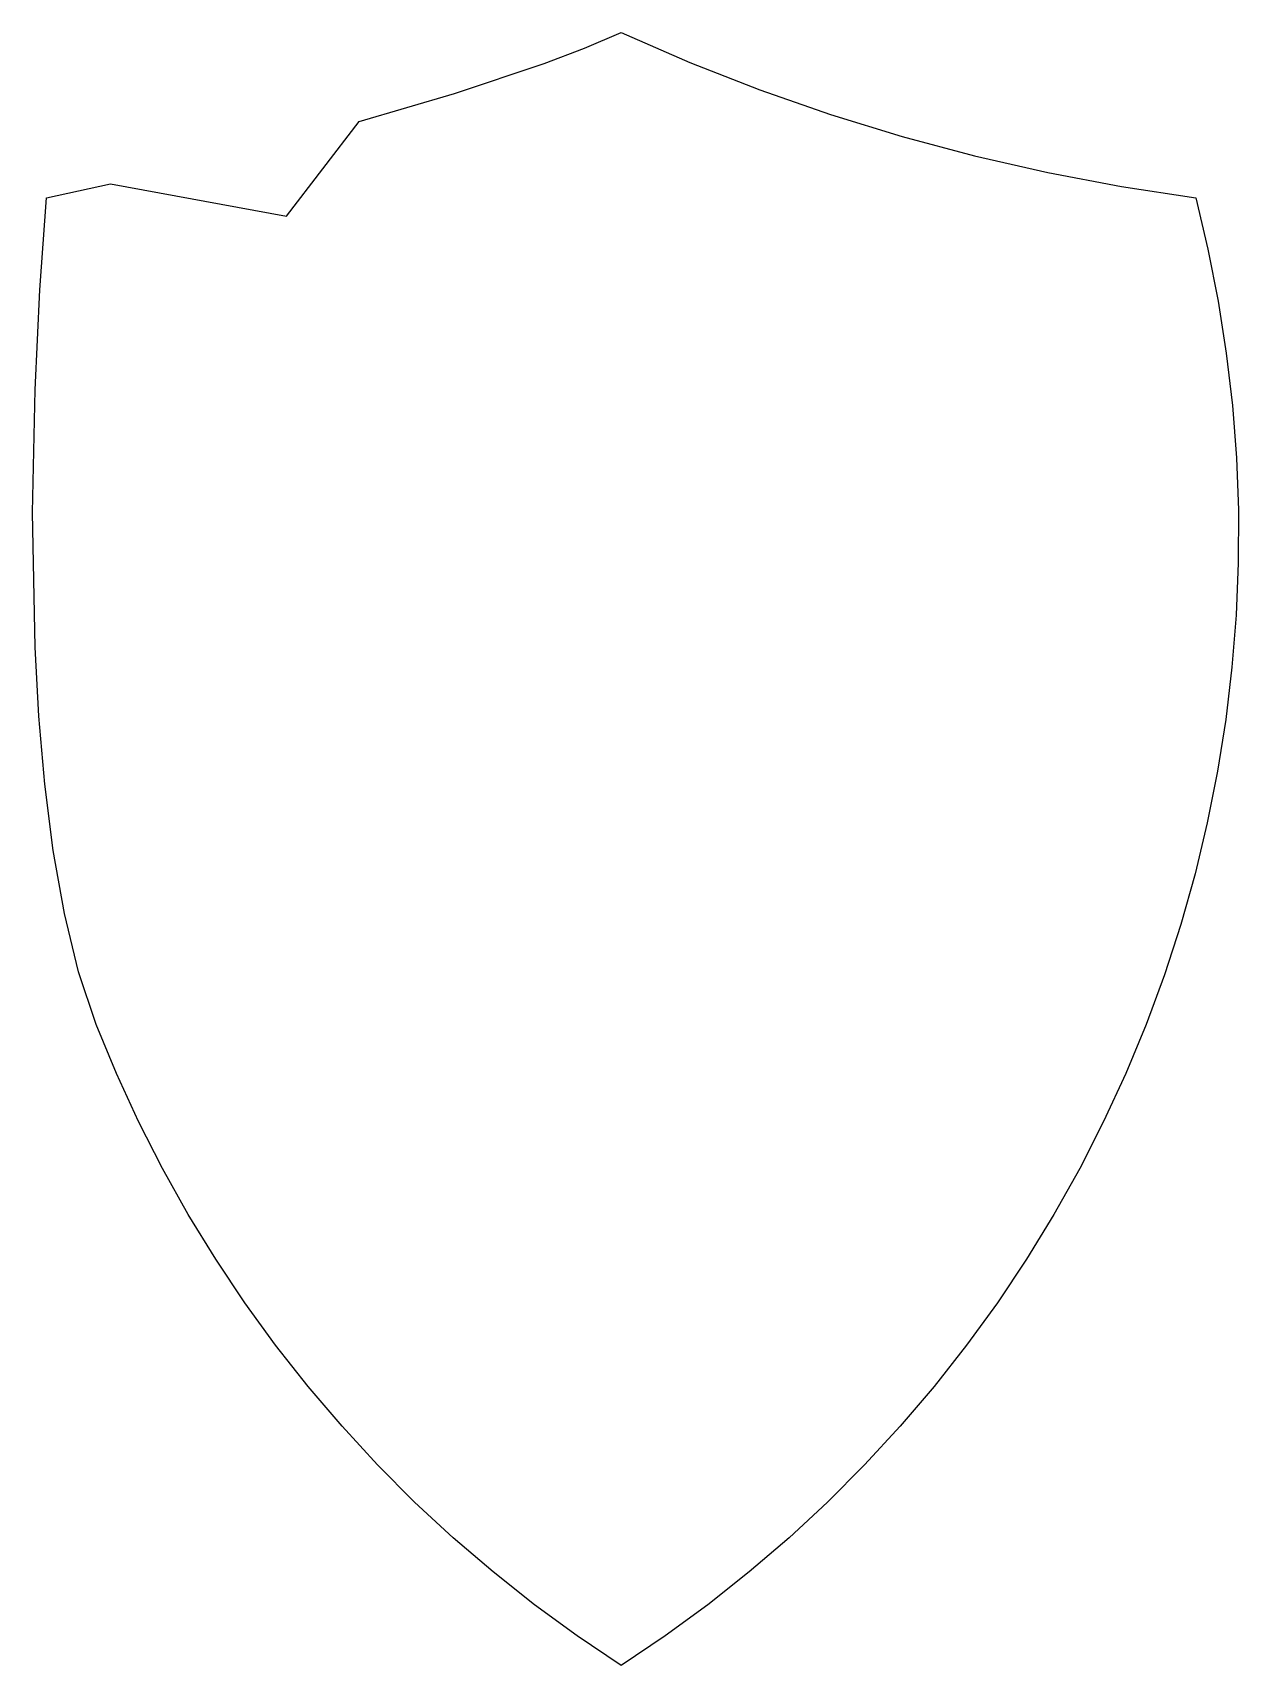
# Model space of a CAD drawing. Extents: x 42 to 150, y 92 to 238.
import ezdxf

# ---------------------------------------------------------------- set-up
doc = ezdxf.new("R2010")
doc.units = 0
doc.layers.add('Layer_1', color=7, linetype='CONTINUOUS')

msp = doc.modelspace()

# ---------------------------------------------------------------- linework, layer by layer
at = {"layer": 'Layer_1', "color": 7}
for p, q in [((91.235045, 236.281886), (94.492066, 237.672568)), ((94.492066, 237.672568), (100.63952, 235.000539)), ((87.617382, 234.90476), (91.235045, 236.281886)), ((79.615156, 232.233214), (87.617382, 234.90476)), ((100.63952, 235.000539), (106.87564, 232.561595)), ((71.115439, 229.742007), (79.615156, 232.233214)), ((106.87564, 232.561595), (113.19374, 230.357708)), ((113.19374, 230.357708), (119.58713, 228.39085)), ((64.638164, 221.278607), (71.115439, 229.742007)), ((119.58713, 228.39085), (126.04914, 226.662993)), ((126.04914, 226.662993), (132.57307, 225.176107)), ((132.57307, 225.176107), (139.15224, 223.932166)), ((43.206291, 222.93369), (48.931857, 224.191172)), ((48.931857, 224.191172), (64.638164, 221.278607)), ((139.15224, 223.932166), (145.77996, 222.93314)), ((42.603763, 214.70909), (43.206291, 222.93369)), ((145.77996, 222.93314), (146.8744, 218.332632)), ((146.8744, 218.332632), (147.78449, 213.705294)), ((42.1804, 205.782681), (42.603763, 214.70909)), ((147.78449, 213.705294), (148.51055, 209.056515)), ((148.51055, 209.056515), (149.05291, 204.391686)), ((41.96879, 194.85073), (42.1804, 205.782681)), ((149.05291, 204.391686), (149.41189, 199.716197)), ((149.41189, 199.716197), (149.58781, 195.03544)), ((42.188799, 182.81612), (41.96879, 194.85073)), ((149.58781, 195.03544), (149.58081, 190.3548)), ((149.58081, 190.3548), (149.39157, 185.67968)), ((149.39157, 185.67968), (149.02023, 181.01545)), ((42.529368, 176.66748), (42.188799, 182.81612)), ((149.02023, 181.01545), (148.46712, 176.36752)), ((43.06029, 170.58176), (42.529368, 176.66748)), ((148.46712, 176.36752), (147.73256, 171.74127)), ((43.809049, 164.67183), (43.06029, 170.58176)), ((147.73256, 171.74127), (146.81687, 167.14209)), ((146.81687, 167.14209), (145.72037, 162.57538)), ((44.803129, 159.05054), (43.809049, 164.67183)), ((145.72037, 162.57538), (144.44339, 158.04652)), ((46.070011, 153.83076), (44.803129, 159.05054)), ((144.44339, 158.04652), (142.98624, 153.5609)), ((47.637179, 149.12535), (46.070011, 153.83076)), ((142.98624, 153.5609), (141.34925, 149.12392)), ((49.447641, 144.75628), (47.637179, 149.12535)), ((141.34942, 149.12392), (139.53925, 144.75485)), ((141.34925, 149.12392), (141.34925, 149.12392)), ((51.423139, 140.47359), (49.447641, 144.75628)), ((139.53925, 144.75485), (137.56397, 140.47216)), ((53.560253, 136.28144), (51.423139, 140.47359)), ((137.56397, 140.47216), (135.427, 136.28002)), ((55.855562, 132.18403), (53.560253, 136.28144)), ((135.427, 136.28002), (133.13179, 132.18262)), ((58.305647, 128.18552), (55.855562, 132.18403)), ((133.13179, 132.18262), (130.68175, 128.18413)), ((60.907086, 124.29009), (58.305647, 128.18552)), ((130.68175, 128.18413), (128.08031, 124.28873)), ((63.656459, 120.5019), (60.907086, 124.29009)), ((128.08031, 124.28873), (125.3309, 120.50059)), ((66.550346, 116.82515), (63.656459, 120.5019)), ((125.3309, 120.50059), (122.43696, 116.82389)), ((69.585326, 113.264), (66.550346, 116.82515)), ((122.43696, 116.82389), (119.40191, 113.26282)), ((72.757979, 109.82262), (69.585326, 113.264)), ((119.40191, 113.26282), (116.22917, 109.82154)), ((76.064884, 106.5052), (72.757979, 109.82262)), ((116.22917, 109.82154), (112.92219, 106.50423)), ((79.50262, 103.3159), (76.064884, 106.5052)), ((112.92219, 106.50423), (109.48438, 103.31507)), ((83.067769, 100.2589), (79.50262, 103.3159)), ((109.48438, 103.31507), (105.91917, 100.25824)), ((86.756907, 97.33839), (83.067769, 100.2589)), ((105.91917, 100.25824), (102.23, 97.33791)), ((90.566617, 94.55852), (86.756907, 97.33839)), ((102.23, 97.33791), (98.420292, 94.55827)), ((94.493476, 91.92348), (90.566617, 94.55852)), ((98.420292, 94.55827), (94.493476, 91.92348))]:
    msp.add_line(p, q, dxfattribs=at)

doc.saveas('drawing.dxf')
